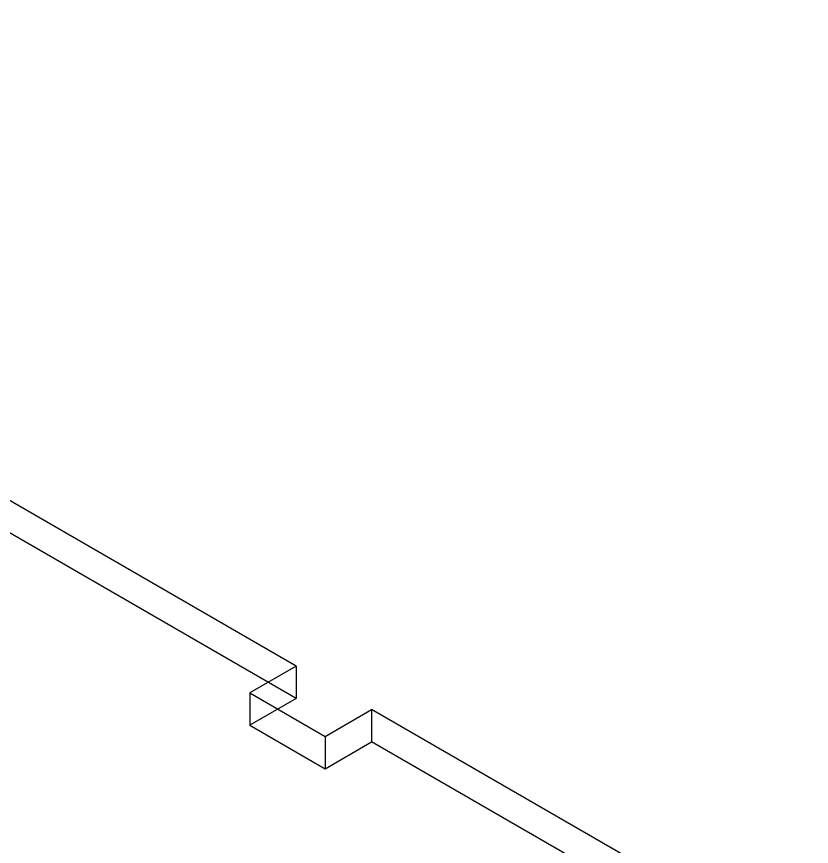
# Model space of a CAD drawing. Header units: inches. Extents: x 3 to 201, y 3 to 129.
# Drawn here: x 175.402 to 177.982, y 75.995 to 78.689 of the extents above; entities that cross this region are included whole.
import ezdxf

# ---------------------------------------------------------------- set-up
doc = ezdxf.new("R2010")
doc.units = ezdxf.units.IN
doc.header["$MEASUREMENT"] = 0

msp = doc.modelspace()

# ---------------------------------------------------------------- linework, layer by layer
at = {"layer": 'OUTLINE'}
for p, q in [((176.3101, 76.5801), (172.6573, 78.6891)), ((176.3101, 76.4754), (172.6573, 78.5844)), ((176.3101, 76.5801), (176.159, 76.4929)), ((176.3101, 76.5801), (176.3101, 76.4754)), ((176.159, 76.4929), (176.159, 76.3882)), ((176.159, 76.4929), (176.4036, 76.3516)), ((176.3101, 76.4754), (176.159, 76.3882)), ((176.4036, 76.3516), (176.5547, 76.4388)), ((176.5547, 76.4388), (176.5547, 76.3342)), ((180.2075, 74.3298), (176.5547, 76.4388)), ((176.159, 76.3882), (176.4036, 76.247)), ((176.4036, 76.3516), (176.4036, 76.247)), ((176.4036, 76.247), (176.5547, 76.3342)), ((180.2075, 74.2252), (176.5547, 76.3342))]:
    msp.add_line(p, q, dxfattribs=at)

doc.saveas('drawing.dxf')
